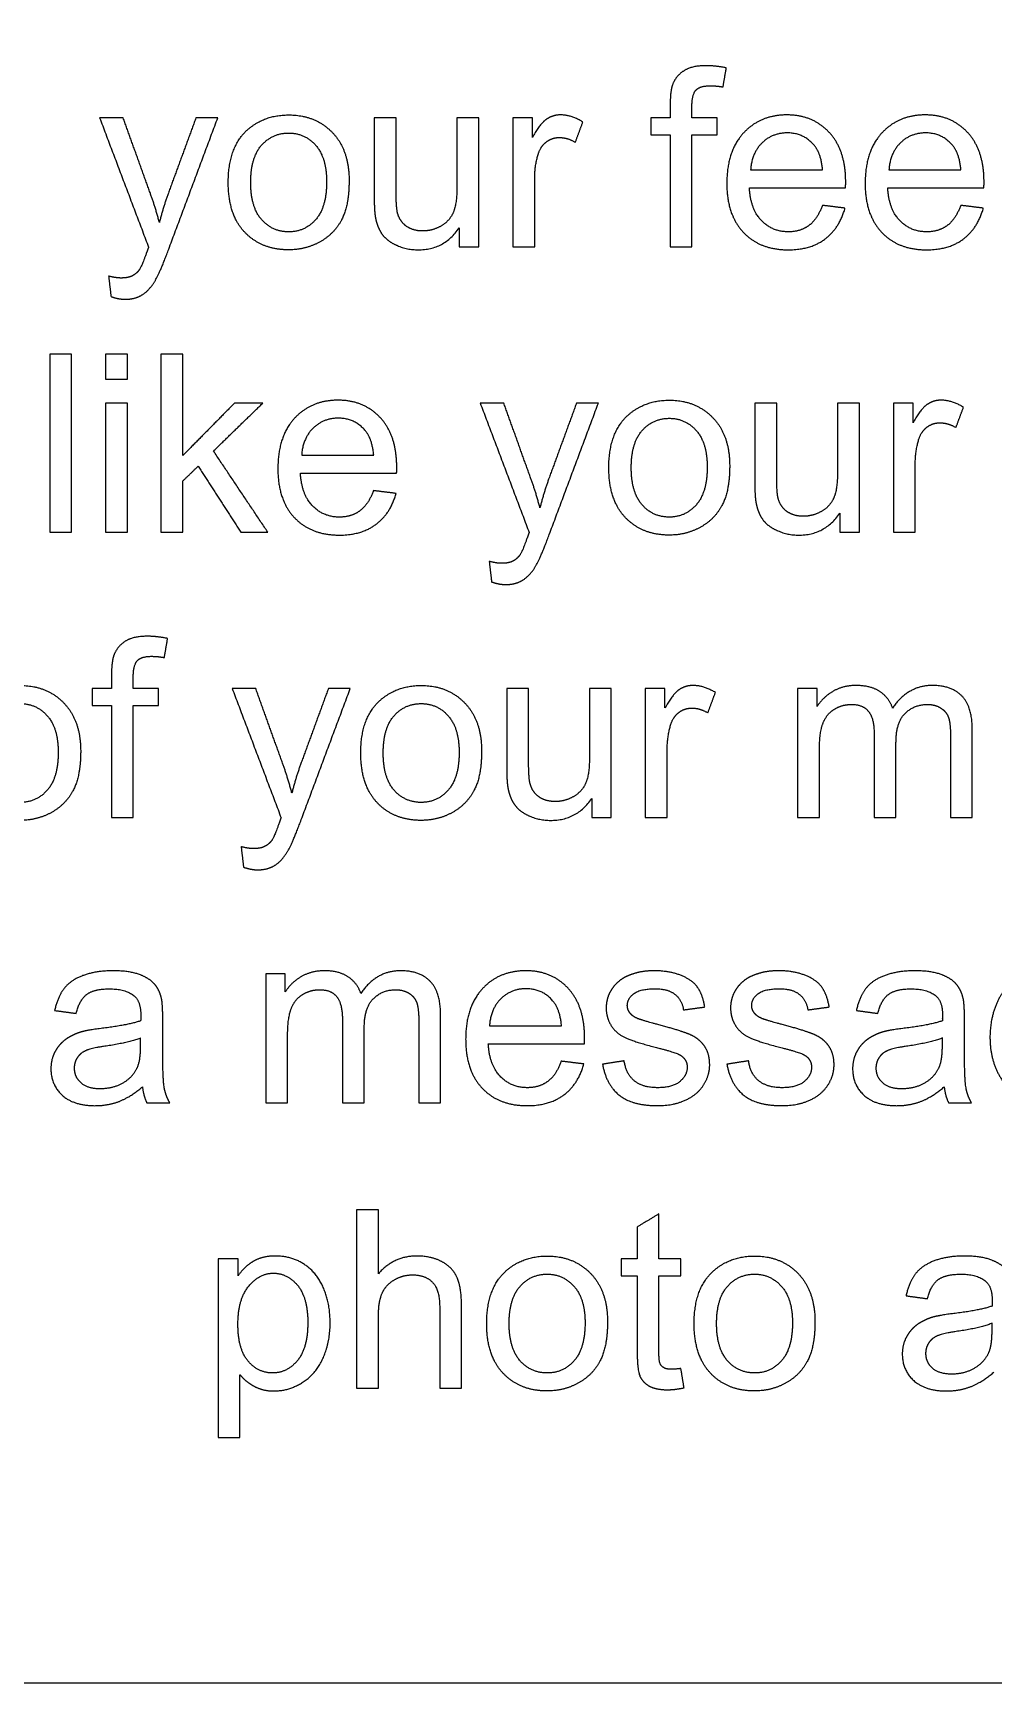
# Model space of a CAD drawing. Header units: millimetres. Extents: x -635 to 76, y -1320 to -500.
# Drawn here: x -577 to -538.4, y -1320.2 to -1253.9 of the extents above; entities that cross this region are included whole.
import ezdxf

# ---------------------------------------------------------------- set-up
doc = ezdxf.new("R2010")
doc.units = ezdxf.units.MM
doc.layers.add('Layer 01', color=12, linetype='Continuous', true_color=0xc80000)

msp = doc.modelspace()

# ---------------------------------------------------------------- linework, layer by layer
at = {"layer": 'Layer 01'}
for p, q in [((-551.365, -1256.772), (-551.365, -1257.324)), ((-550.491, -1257.324), (-550.491, -1256.845)), ((-559.063, -1257.324), (-559.942, -1257.324)), ((-559.942, -1257.324), (-559.942, -1260.103)), ((-559.063, -1262.511), (-559.063, -1257.324)), ((-556.904, -1257.324), (-557.695, -1257.324)), ((-557.695, -1257.324), (-557.695, -1262.511)), ((-556.904, -1258.11), (-556.904, -1257.324)), ((-551.365, -1257.324), (-552.142, -1257.324)), ((-552.142, -1257.324), (-552.142, -1258.008)), ((-549.48, -1257.324), (-550.491, -1257.324)), ((-549.48, -1258.008), (-549.48, -1257.324)), ((-552.142, -1258.008), (-551.365, -1258.008)), ((-551.365, -1258.008), (-551.365, -1262.511)), ((-550.491, -1262.511), (-550.491, -1258.008)), ((-550.491, -1258.008), (-549.48, -1258.008)), ((-556.816, -1262.511), (-556.816, -1259.795)), ((-559.849, -1261.749), (-559.849, -1262.511)), ((-559.849, -1262.511), (-559.063, -1262.511)), ((-557.695, -1262.511), (-556.816, -1262.511)), ((-551.365, -1262.511), (-550.491, -1262.511)), ((-543.758, -1268.788), (-544.637, -1268.788)), ((-544.637, -1268.788), (-544.637, -1271.567)), ((-543.758, -1273.975), (-543.758, -1268.788)), ((-541.599, -1268.788), (-542.39, -1268.788)), ((-542.39, -1268.788), (-542.39, -1273.975)), ((-541.599, -1269.574), (-541.599, -1268.788)), ((-541.511, -1273.975), (-541.511, -1271.259)), ((-544.544, -1273.213), (-544.544, -1273.975)), ((-544.544, -1273.975), (-543.758, -1273.975)), ((-542.39, -1273.975), (-541.511, -1273.975)), ((-573.832, -1280.252), (-574.609, -1280.252)), ((-574.609, -1280.252), (-574.609, -1280.936)), ((-573.832, -1279.7), (-573.832, -1280.252)), ((-572.958, -1280.252), (-572.958, -1279.774)), ((-571.947, -1280.252), (-572.958, -1280.252)), ((-571.947, -1280.936), (-571.947, -1280.252)), ((-553.734, -1280.252), (-554.613, -1280.252)), ((-554.613, -1280.252), (-554.613, -1283.031)), ((-553.734, -1285.439), (-553.734, -1280.252)), ((-551.575, -1280.252), (-552.366, -1280.252)), ((-552.366, -1280.252), (-552.366, -1285.439)), ((-551.575, -1281.039), (-551.575, -1280.252)), ((-545.46, -1280.252), (-546.247, -1280.252)), ((-546.247, -1280.252), (-546.247, -1285.439)), ((-545.46, -1280.98), (-545.46, -1280.252)), ((-574.609, -1280.936), (-573.832, -1280.936)), ((-573.832, -1280.936), (-573.832, -1285.439)), ((-572.958, -1285.439), (-572.958, -1280.936)), ((-572.958, -1280.936), (-571.947, -1280.936)), ((-551.487, -1285.439), (-551.487, -1282.724)), ((-545.367, -1285.439), (-545.367, -1282.748)), ((-554.52, -1284.677), (-554.52, -1285.439)), ((-573.832, -1285.439), (-572.958, -1285.439)), ((-554.52, -1285.439), (-553.734, -1285.439)), ((-552.366, -1285.439), (-551.487, -1285.439)), ((-546.247, -1285.439), (-545.367, -1285.439)), ((-566.844, -1291.716), (-567.63, -1291.716)), ((-567.63, -1291.716), (-567.63, -1296.903)), ((-566.844, -1292.444), (-566.844, -1291.716)), ((-566.751, -1296.903), (-566.751, -1294.212)), ((-567.63, -1296.903), (-566.751, -1296.903)), ((-563.102, -1301.207), (-563.982, -1301.207)), ((-563.982, -1301.207), (-563.982, -1308.367)), ((-563.102, -1303.776), (-563.102, -1301.207)), ((-568.744, -1303.18), (-569.545, -1303.18)), ((-569.545, -1303.18), (-569.545, -1310.355)), ((-568.744, -1303.854), (-568.744, -1303.18)), ((-563.102, -1308.367), (-563.102, -1305.53)), ((-568.666, -1310.355), (-568.666, -1307.83)), ((-563.982, -1308.367), (-563.102, -1308.367)), ((-569.545, -1310.355), (-568.666, -1310.355))]:
    msp.add_line(p, q, dxfattribs=at)
msp.add_lwpolyline([(-634.912, -1320.22), (75.95, -1320.22), (75.95, -504.37), (-634.912, -504.37)], close=True, dxfattribs=at)
for points, knots in [([(-549.109, -1255.317), (-549.558, -1255.229), (-549.929, -1255.229), (-550.506, -1255.229), (-550.826, -1255.441), (-551.146, -1255.654), (-551.273, -1255.996), (-551.365, -1256.249), (-551.365, -1256.772)], [-18, -18, -18, -17, -17, -16, -16, -15, -15, -14, -14, -14]), ([(-550.491, -1256.845), (-550.491, -1256.376), (-550.325, -1256.206), (-550.159, -1256.035), (-549.759, -1256.035), (-549.514, -1256.035), (-549.241, -1256.083)], [-22, -22, -22, -21, -21, -20, -20, -19, -19, -19]), ([(-569.139, -1259.918), (-569.139, -1261.231), (-568.467, -1261.93), (-567.796, -1262.628), (-566.707, -1262.628), (-566.028, -1262.628), (-565.454, -1262.311), (-564.88, -1261.993), (-564.579, -1261.419), (-564.279, -1260.845), (-564.279, -1259.844), (-564.279, -1258.609), (-564.958, -1257.908), (-565.637, -1257.207), (-566.707, -1257.207), (-567.669, -1257.207), (-568.338, -1257.783), (-569.139, -1258.477), (-569.139, -1259.918)], [-9, -9, -9, -8, -8, -7, -7, -6, -6, -5, -5, -4, -4, -3, -3, -2, -2, -1, -1, 0, 0, 0]), ([(-554.877, -1257.49), (-555.336, -1257.207), (-555.781, -1257.207), (-556.088, -1257.207), (-556.345, -1257.383), (-556.601, -1257.558), (-556.904, -1258.11)], [-12, -12, -12, -11, -11, -10, -10, -9, -9, -9]), ([(-544.313, -1260.142), (-544.308, -1259.986), (-544.308, -1259.908), (-544.308, -1258.623), (-544.967, -1257.915), (-545.627, -1257.207), (-546.667, -1257.207), (-547.741, -1257.207), (-548.415, -1257.93), (-549.089, -1258.653), (-549.089, -1259.961), (-549.089, -1261.226), (-548.423, -1261.927), (-547.756, -1262.628), (-546.618, -1262.628), (-545.714, -1262.628), (-545.133, -1262.189), (-544.552, -1261.749), (-544.337, -1260.953)], [-14, -14, -14, -13, -13, -12, -12, -11, -11, -10, -10, -9, -9, -8, -8, -7, -7, -6, -6, -5, -5, -5]), ([(-538.75, -1260.142), (-538.745, -1259.986), (-538.745, -1259.908), (-538.745, -1258.623), (-539.404, -1257.915), (-540.063, -1257.207), (-541.104, -1257.207), (-542.178, -1257.207), (-542.852, -1257.93), (-543.526, -1258.653), (-543.526, -1259.961), (-543.526, -1261.226), (-542.86, -1261.927), (-542.193, -1262.628), (-541.055, -1262.628), (-540.151, -1262.628), (-539.57, -1262.189), (-538.989, -1261.749), (-538.774, -1260.953)], [-14, -14, -14, -13, -13, -12, -12, -11, -11, -10, -10, -9, -9, -8, -8, -7, -7, -6, -6, -5, -5, -5]), ([(-568.235, -1259.918), (-568.235, -1260.914), (-567.801, -1261.41), (-567.366, -1261.905), (-566.707, -1261.905), (-566.052, -1261.905), (-565.617, -1261.407), (-565.183, -1260.909), (-565.183, -1259.888), (-565.183, -1258.926), (-565.62, -1258.43), (-566.057, -1257.935), (-566.707, -1257.935), (-567.366, -1257.935), (-567.801, -1258.428), (-568.235, -1258.921), (-568.235, -1259.918)], [0, 0, 0, 1, 1, 2, 2, 3, 3, 4, 4, 5, 5, 6, 6, 7, 7, 8, 8, 8]), ([(-556.816, -1259.795), (-556.816, -1259.239), (-556.67, -1258.77), (-556.572, -1258.462), (-556.342, -1258.289), (-556.113, -1258.115), (-555.825, -1258.115), (-555.502, -1258.115), (-555.18, -1258.306)], [-17, -17, -17, -16, -16, -15, -15, -14, -14, -13, -13, -13]), ([(-545.236, -1259.419), (-545.294, -1258.765), (-545.568, -1258.438), (-545.988, -1257.93), (-546.657, -1257.93), (-547.263, -1257.93), (-547.675, -1258.335), (-548.088, -1258.74), (-548.132, -1259.419)], [1, 1, 1, 2, 2, 3, 3, 4, 4, 5, 5, 5]), ([(-539.673, -1259.419), (-539.731, -1258.765), (-540.005, -1258.438), (-540.425, -1257.93), (-541.094, -1257.93), (-541.7, -1257.93), (-542.112, -1258.335), (-542.525, -1258.74), (-542.569, -1259.419)], [1, 1, 1, 2, 2, 3, 3, 4, 4, 5, 5, 5]), ([(-559.942, -1260.103), (-559.942, -1260.767), (-560.086, -1261.117), (-560.23, -1261.466), (-560.577, -1261.668), (-560.924, -1261.871), (-561.319, -1261.871), (-561.715, -1261.871), (-561.984, -1261.673), (-562.252, -1261.476), (-562.335, -1261.129), (-562.389, -1260.889), (-562.389, -1260.201)], [-15, -15, -15, -14, -14, -13, -13, -12, -12, -11, -11, -10, -10, -9, -9, -9]), ([(-545.246, -1260.841), (-545.446, -1261.397), (-545.788, -1261.651), (-546.13, -1261.905), (-546.613, -1261.905), (-547.263, -1261.905), (-547.697, -1261.451), (-548.132, -1260.997), (-548.181, -1260.142)], [-19, -19, -19, -18, -18, -17, -17, -16, -16, -15, -15, -15]), ([(-539.682, -1260.841), (-539.883, -1261.397), (-540.225, -1261.651), (-540.567, -1261.905), (-541.05, -1261.905), (-541.7, -1261.905), (-542.134, -1261.451), (-542.569, -1260.997), (-542.618, -1260.142)], [-19, -19, -19, -18, -18, -17, -17, -16, -16, -15, -15, -15]), ([(-563.268, -1260.538), (-563.268, -1261.099), (-563.214, -1261.358), (-563.136, -1261.744), (-562.943, -1262.01), (-562.75, -1262.277), (-562.352, -1262.452), (-561.954, -1262.628), (-561.495, -1262.628), (-560.455, -1262.628), (-559.849, -1261.749)], [-6, -6, -6, -5, -5, -4, -4, -3, -3, -2, -2, -1, -1, -1]), ([(-572.421, -1262.736), (-572.607, -1263.258), (-572.69, -1263.39), (-572.802, -1263.566), (-572.978, -1263.664), (-573.154, -1263.761), (-573.447, -1263.761), (-573.662, -1263.761), (-573.95, -1263.683)], [-17, -17, -17, -16, -16, -15, -15, -14, -14, -13, -13, -13]), ([(-573.852, -1264.509), (-573.539, -1264.616), (-573.285, -1264.616), (-572.865, -1264.616), (-572.563, -1264.413), (-572.26, -1264.211), (-572.025, -1263.776), (-571.85, -1263.454), (-571.532, -1262.599)], [-30, -30, -30, -29, -29, -28, -28, -27, -27, -26, -26, -26]), ([(-562.367, -1271.606), (-562.362, -1271.45), (-562.362, -1271.372), (-562.362, -1270.087), (-563.021, -1269.379), (-563.681, -1268.671), (-564.721, -1268.671), (-565.795, -1268.671), (-566.469, -1269.394), (-567.143, -1270.117), (-567.143, -1271.426), (-567.143, -1272.691), (-566.477, -1273.391), (-565.81, -1274.092), (-564.672, -1274.092), (-563.768, -1274.092), (-563.187, -1273.653), (-562.606, -1273.213), (-562.391, -1272.417)], [-14, -14, -14, -13, -13, -12, -12, -11, -11, -10, -10, -9, -9, -8, -8, -7, -7, -6, -6, -5, -5, -5]), ([(-553.834, -1271.382), (-553.834, -1272.695), (-553.162, -1273.394), (-552.491, -1274.092), (-551.402, -1274.092), (-550.723, -1274.092), (-550.149, -1273.775), (-549.575, -1273.457), (-549.275, -1272.883), (-548.974, -1272.31), (-548.974, -1271.308), (-548.974, -1270.073), (-549.653, -1269.372), (-550.332, -1268.671), (-551.402, -1268.671), (-552.364, -1268.671), (-553.033, -1269.247), (-553.834, -1269.941), (-553.834, -1271.382)], [-9, -9, -9, -8, -8, -7, -7, -6, -6, -5, -5, -4, -4, -3, -3, -2, -2, -1, -1, 0, 0, 0]), ([(-539.572, -1268.954), (-540.031, -1268.671), (-540.476, -1268.671), (-540.784, -1268.671), (-541.04, -1268.847), (-541.296, -1269.023), (-541.599, -1269.574)], [-12, -12, -12, -11, -11, -10, -10, -9, -9, -9]), ([(-563.29, -1270.883), (-563.348, -1270.229), (-563.622, -1269.902), (-564.042, -1269.394), (-564.711, -1269.394), (-565.317, -1269.394), (-565.729, -1269.799), (-566.142, -1270.205), (-566.186, -1270.883)], [1, 1, 1, 2, 2, 3, 3, 4, 4, 5, 5, 5]), ([(-552.931, -1271.382), (-552.931, -1272.378), (-552.496, -1272.874), (-552.061, -1273.369), (-551.402, -1273.369), (-550.747, -1273.369), (-550.313, -1272.871), (-549.878, -1272.373), (-549.878, -1271.352), (-549.878, -1270.39), (-550.315, -1269.894), (-550.752, -1269.399), (-551.402, -1269.399), (-552.061, -1269.399), (-552.496, -1269.892), (-552.931, -1270.385), (-552.931, -1271.382)], [0, 0, 0, 1, 1, 2, 2, 3, 3, 4, 4, 5, 5, 6, 6, 7, 7, 8, 8, 8]), ([(-541.511, -1271.259), (-541.511, -1270.703), (-541.365, -1270.234), (-541.267, -1269.926), (-541.038, -1269.753), (-540.808, -1269.579), (-540.52, -1269.579), (-540.198, -1269.579), (-539.875, -1269.77)], [-17, -17, -17, -16, -16, -15, -15, -14, -14, -13, -13, -13]), ([(-563.3, -1272.305), (-563.5, -1272.861), (-563.842, -1273.115), (-564.184, -1273.369), (-564.667, -1273.369), (-565.317, -1273.369), (-565.751, -1272.915), (-566.186, -1272.461), (-566.235, -1271.606)], [-19, -19, -19, -18, -18, -17, -17, -16, -16, -15, -15, -15]), ([(-544.637, -1271.567), (-544.637, -1272.231), (-544.781, -1272.581), (-544.925, -1272.93), (-545.272, -1273.133), (-545.619, -1273.335), (-546.015, -1273.335), (-546.41, -1273.335), (-546.679, -1273.137), (-546.947, -1272.94), (-547.03, -1272.593), (-547.084, -1272.354), (-547.084, -1271.665)], [-15, -15, -15, -14, -14, -13, -13, -12, -12, -11, -11, -10, -10, -9, -9, -9]), ([(-547.963, -1272.002), (-547.963, -1272.564), (-547.91, -1272.822), (-547.831, -1273.208), (-547.639, -1273.474), (-547.446, -1273.741), (-547.048, -1273.916), (-546.649, -1274.092), (-546.19, -1274.092), (-545.15, -1274.092), (-544.544, -1273.213)], [-6, -6, -6, -5, -5, -4, -4, -3, -3, -2, -2, -1, -1, -1]), ([(-557.116, -1274.2), (-557.302, -1274.722), (-557.385, -1274.854), (-557.497, -1275.03), (-557.673, -1275.128), (-557.849, -1275.225), (-558.142, -1275.225), (-558.357, -1275.225), (-558.645, -1275.147)], [-17, -17, -17, -16, -16, -15, -15, -14, -14, -13, -13, -13]), ([(-558.547, -1275.973), (-558.235, -1276.08), (-557.981, -1276.08), (-557.561, -1276.08), (-557.258, -1275.877), (-556.955, -1275.675), (-556.721, -1275.24), (-556.545, -1274.918), (-556.227, -1274.063)], [-30, -30, -30, -29, -29, -28, -28, -27, -27, -26, -26, -26]), ([(-571.576, -1278.245), (-572.025, -1278.157), (-572.396, -1278.157), (-572.973, -1278.157), (-573.293, -1278.369), (-573.613, -1278.582), (-573.74, -1278.924), (-573.832, -1279.178), (-573.832, -1279.7)], [-18, -18, -18, -17, -17, -16, -16, -15, -15, -14, -14, -14]), ([(-572.958, -1279.774), (-572.958, -1279.305), (-572.792, -1279.134), (-572.626, -1278.963), (-572.225, -1278.963), (-571.981, -1278.963), (-571.708, -1279.012)], [-22, -22, -22, -21, -21, -20, -20, -19, -19, -19]), ([(-579.933, -1282.846), (-579.933, -1284.16), (-579.261, -1284.858), (-578.59, -1285.556), (-577.5, -1285.556), (-576.821, -1285.556), (-576.248, -1285.239), (-575.674, -1284.921), (-575.373, -1284.348), (-575.073, -1283.774), (-575.073, -1282.772), (-575.073, -1281.537), (-575.752, -1280.836), (-576.431, -1280.135), (-577.5, -1280.135), (-578.463, -1280.135), (-579.132, -1280.711), (-579.933, -1281.405), (-579.933, -1282.846)], [-9, -9, -9, -8, -8, -7, -7, -6, -6, -5, -5, -4, -4, -3, -3, -2, -2, -1, -1, 0, 0, 0]), ([(-563.81, -1282.846), (-563.81, -1284.16), (-563.138, -1284.858), (-562.467, -1285.556), (-561.378, -1285.556), (-560.699, -1285.556), (-560.125, -1285.239), (-559.551, -1284.921), (-559.251, -1284.348), (-558.95, -1283.774), (-558.95, -1282.772), (-558.95, -1281.537), (-559.629, -1280.836), (-560.308, -1280.135), (-561.378, -1280.135), (-562.34, -1280.135), (-563.009, -1280.711), (-563.81, -1281.405), (-563.81, -1282.846)], [-9, -9, -9, -8, -8, -7, -7, -6, -6, -5, -5, -4, -4, -3, -3, -2, -2, -1, -1, 0, 0, 0]), ([(-549.548, -1280.418), (-550.007, -1280.135), (-550.452, -1280.135), (-550.76, -1280.135), (-551.016, -1280.311), (-551.272, -1280.487), (-551.575, -1281.039)], [-12, -12, -12, -11, -11, -10, -10, -9, -9, -9]), ([(-542.422, -1281.043), (-542.574, -1280.614), (-542.942, -1280.374), (-543.311, -1280.135), (-543.888, -1280.135), (-544.405, -1280.135), (-544.811, -1280.367), (-545.216, -1280.599), (-545.46, -1280.98)], [-7, -7, -7, -6, -6, -5, -5, -4, -4, -3, -3, -3]), ([(-539.218, -1281.879), (-539.218, -1280.99), (-539.633, -1280.562), (-540.049, -1280.135), (-540.82, -1280.135), (-541.807, -1280.135), (-542.422, -1281.043)], [-10, -10, -10, -9, -9, -8, -8, -7, -7, -7]), ([(-579.029, -1282.846), (-579.029, -1283.842), (-578.594, -1284.338), (-578.16, -1284.834), (-577.5, -1284.834), (-576.846, -1284.834), (-576.411, -1284.335), (-575.976, -1283.837), (-575.976, -1282.816), (-575.976, -1281.854), (-576.414, -1281.358), (-576.851, -1280.863), (-577.5, -1280.863), (-578.16, -1280.863), (-578.594, -1281.356), (-579.029, -1281.849), (-579.029, -1282.846)], [0, 0, 0, 1, 1, 2, 2, 3, 3, 4, 4, 5, 5, 6, 6, 7, 7, 8, 8, 8]), ([(-562.906, -1282.846), (-562.906, -1283.842), (-562.472, -1284.338), (-562.037, -1284.834), (-561.378, -1284.834), (-560.723, -1284.834), (-560.289, -1284.335), (-559.854, -1283.837), (-559.854, -1282.816), (-559.854, -1281.854), (-560.291, -1281.358), (-560.728, -1280.863), (-561.378, -1280.863), (-562.037, -1280.863), (-562.472, -1281.356), (-562.906, -1281.849), (-562.906, -1282.846)], [0, 0, 0, 1, 1, 2, 2, 3, 3, 4, 4, 5, 5, 6, 6, 7, 7, 8, 8, 8]), ([(-545.367, -1282.748), (-545.367, -1282.04), (-545.226, -1281.664), (-545.084, -1281.288), (-544.769, -1281.092), (-544.454, -1280.897), (-544.083, -1280.897), (-543.595, -1280.897), (-543.38, -1281.19), (-543.165, -1281.483), (-543.165, -1282.069)], [-26, -26, -26, -25, -25, -24, -24, -23, -23, -22, -22, -21, -21, -21]), ([(-542.286, -1282.426), (-542.286, -1281.625), (-541.924, -1281.261), (-541.563, -1280.897), (-541.016, -1280.897), (-540.713, -1280.897), (-540.488, -1281.039), (-540.264, -1281.18), (-540.178, -1281.412), (-540.093, -1281.644), (-540.093, -1282.172)], [-18, -18, -18, -17, -17, -16, -16, -15, -15, -14, -14, -13, -13, -13]), ([(-551.487, -1282.724), (-551.487, -1282.167), (-551.341, -1281.698), (-551.243, -1281.39), (-551.014, -1281.217), (-550.784, -1281.043), (-550.496, -1281.043), (-550.173, -1281.043), (-549.851, -1281.234)], [-17, -17, -17, -16, -16, -15, -15, -14, -14, -13, -13, -13]), ([(-557.939, -1283.466), (-557.939, -1284.028), (-557.886, -1284.287), (-557.807, -1284.672), (-557.615, -1284.939), (-557.422, -1285.205), (-557.024, -1285.381), (-556.625, -1285.556), (-556.166, -1285.556), (-555.126, -1285.556), (-554.52, -1284.677)], [-6, -6, -6, -5, -5, -4, -4, -3, -3, -2, -2, -1, -1, -1]), ([(-554.613, -1283.031), (-554.613, -1283.696), (-554.757, -1284.045), (-554.901, -1284.394), (-555.248, -1284.597), (-555.595, -1284.799), (-555.991, -1284.799), (-556.386, -1284.799), (-556.655, -1284.602), (-556.923, -1284.404), (-557.006, -1284.057), (-557.06, -1283.818), (-557.06, -1283.129)], [-15, -15, -15, -14, -14, -13, -13, -12, -12, -11, -11, -10, -10, -9, -9, -9]), ([(-568.523, -1287.437), (-568.211, -1287.544), (-567.957, -1287.544), (-567.537, -1287.544), (-567.234, -1287.342), (-566.931, -1287.139), (-566.697, -1286.704), (-566.521, -1286.382), (-566.203, -1285.527)], [-30, -30, -30, -29, -29, -28, -28, -27, -27, -26, -26, -26]), ([(-567.092, -1285.664), (-567.278, -1286.186), (-567.361, -1286.318), (-567.473, -1286.494), (-567.649, -1286.592), (-567.825, -1286.69), (-568.118, -1286.69), (-568.333, -1286.69), (-568.621, -1286.611)], [-17, -17, -17, -16, -16, -15, -15, -14, -14, -13, -13, -13]), ([(-571.816, -1292.747), (-571.894, -1292.385), (-572.089, -1292.149), (-572.285, -1291.912), (-572.7, -1291.755), (-573.115, -1291.599), (-573.779, -1291.599), (-574.448, -1291.599), (-574.956, -1291.782), (-575.464, -1291.965), (-575.733, -1292.305), (-576.001, -1292.644), (-576.119, -1293.196)], [-22, -22, -22, -21, -21, -20, -20, -19, -19, -18, -18, -17, -17, -16, -16, -16]), ([(-563.806, -1292.508), (-563.957, -1292.078), (-564.326, -1291.838), (-564.695, -1291.599), (-565.271, -1291.599), (-565.789, -1291.599), (-566.194, -1291.831), (-566.599, -1292.063), (-566.844, -1292.444)], [-7, -7, -7, -6, -6, -5, -5, -4, -4, -3, -3, -3]), ([(-560.602, -1293.343), (-560.602, -1292.454), (-561.017, -1292.026), (-561.432, -1291.599), (-562.204, -1291.599), (-563.19, -1291.599), (-563.806, -1292.508)], [-10, -10, -10, -9, -9, -8, -8, -7, -7, -7]), ([(-554.814, -1294.534), (-554.809, -1294.378), (-554.809, -1294.3), (-554.809, -1293.015), (-555.468, -1292.307), (-556.128, -1291.599), (-557.168, -1291.599), (-558.243, -1291.599), (-558.917, -1292.322), (-559.591, -1293.045), (-559.591, -1294.354), (-559.591, -1295.619), (-558.924, -1296.32), (-558.257, -1297.02), (-557.119, -1297.02), (-556.216, -1297.02), (-555.634, -1296.581), (-555.053, -1296.141), (-554.838, -1295.345)], [-14, -14, -14, -13, -13, -12, -12, -11, -11, -10, -10, -9, -9, -8, -8, -7, -7, -6, -6, -5, -5, -5]), ([(-549.974, -1293.055), (-550.057, -1292.551), (-550.277, -1292.251), (-550.496, -1291.951), (-550.958, -1291.775), (-551.419, -1291.599), (-552.03, -1291.599), (-552.435, -1291.599), (-552.789, -1291.704), (-553.144, -1291.809), (-553.349, -1291.961), (-553.622, -1292.156), (-553.781, -1292.451), (-553.94, -1292.747), (-553.94, -1293.094), (-553.94, -1293.475), (-553.747, -1293.79), (-553.554, -1294.105), (-553.18, -1294.283), (-552.806, -1294.461), (-551.839, -1294.705), (-551.121, -1294.886), (-550.941, -1295.003), (-550.682, -1295.174), (-550.682, -1295.472), (-550.682, -1295.804), (-550.975, -1296.051), (-551.268, -1296.298), (-551.874, -1296.298), (-552.474, -1296.298), (-552.809, -1296.019), (-553.144, -1295.741), (-553.217, -1295.218)], [-32, -32, -32, -31, -31, -30, -30, -29, -29, -28, -28, -27, -27, -26, -26, -25, -25, -24, -24, -23, -23, -22, -22, -21, -21, -20, -20, -19, -19, -18, -18, -17, -17, -16, -16, -16]), ([(-544.972, -1293.055), (-545.055, -1292.551), (-545.275, -1292.251), (-545.495, -1291.951), (-545.956, -1291.775), (-546.418, -1291.599), (-547.029, -1291.599), (-547.434, -1291.599), (-547.788, -1291.704), (-548.142, -1291.809), (-548.347, -1291.961), (-548.621, -1292.156), (-548.78, -1292.451), (-548.938, -1292.747), (-548.938, -1293.094), (-548.938, -1293.475), (-548.745, -1293.79), (-548.552, -1294.105), (-548.179, -1294.283), (-547.805, -1294.461), (-546.838, -1294.705), (-546.12, -1294.886), (-545.939, -1295.003), (-545.681, -1295.174), (-545.681, -1295.472), (-545.681, -1295.804), (-545.974, -1296.051), (-546.267, -1296.298), (-546.872, -1296.298), (-547.473, -1296.298), (-547.808, -1296.019), (-548.142, -1295.741), (-548.215, -1295.218)], [-32, -32, -32, -31, -31, -30, -30, -29, -29, -28, -28, -27, -27, -26, -26, -25, -25, -24, -24, -23, -23, -22, -22, -21, -21, -20, -20, -19, -19, -18, -18, -17, -17, -16, -16, -16]), ([(-539.575, -1292.747), (-539.653, -1292.385), (-539.849, -1292.149), (-540.044, -1291.912), (-540.459, -1291.755), (-540.875, -1291.599), (-541.539, -1291.599), (-542.208, -1291.599), (-542.716, -1291.782), (-543.224, -1291.965), (-543.492, -1292.305), (-543.761, -1292.644), (-543.878, -1293.196)], [-22, -22, -22, -21, -21, -20, -20, -19, -19, -18, -18, -17, -17, -16, -16, -16]), ([(-534.745, -1292.341), (-535.341, -1291.599), (-536.259, -1291.599), (-536.948, -1291.599), (-537.458, -1291.941), (-537.968, -1292.283), (-538.237, -1292.91), (-538.506, -1293.538), (-538.506, -1294.28), (-538.506, -1295.36), (-537.92, -1296.132), (-537.333, -1296.903), (-536.264, -1296.903), (-535.404, -1296.903), (-534.828, -1296.224)], [-21, -21, -21, -20, -20, -19, -19, -18, -18, -17, -17, -16, -16, -15, -15, -14, -14, -14]), ([(-575.259, -1293.313), (-575.117, -1292.762), (-574.822, -1292.544), (-574.526, -1292.327), (-573.906, -1292.327), (-573.242, -1292.327), (-572.905, -1292.625), (-572.656, -1292.845), (-572.656, -1293.382), (-572.656, -1293.431), (-572.661, -1293.611)], [-15, -15, -15, -14, -14, -13, -13, -12, -12, -11, -11, -10, -10, -10]), ([(-566.751, -1294.212), (-566.751, -1293.504), (-566.609, -1293.128), (-566.467, -1292.752), (-566.152, -1292.556), (-565.837, -1292.361), (-565.466, -1292.361), (-564.978, -1292.361), (-564.763, -1292.654), (-564.548, -1292.947), (-564.548, -1293.533)], [-26, -26, -26, -25, -25, -24, -24, -23, -23, -22, -22, -21, -21, -21]), ([(-563.669, -1293.89), (-563.669, -1293.089), (-563.307, -1292.725), (-562.946, -1292.361), (-562.399, -1292.361), (-562.096, -1292.361), (-561.871, -1292.503), (-561.647, -1292.644), (-561.561, -1292.876), (-561.476, -1293.108), (-561.476, -1293.636)], [-18, -18, -18, -17, -17, -16, -16, -15, -15, -14, -14, -13, -13, -13]), ([(-555.737, -1293.812), (-555.796, -1293.157), (-556.069, -1292.83), (-556.489, -1292.322), (-557.158, -1292.322), (-557.764, -1292.322), (-558.177, -1292.727), (-558.589, -1293.133), (-558.633, -1293.812)], [1, 1, 1, 2, 2, 3, 3, 4, 4, 5, 5, 5]), ([(-552.645, -1293.533), (-552.875, -1293.44), (-552.982, -1293.299), (-553.09, -1293.162), (-553.09, -1292.991), (-553.09, -1292.722), (-552.831, -1292.522), (-552.572, -1292.322), (-551.966, -1292.322), (-551.454, -1292.322), (-551.173, -1292.547), (-550.892, -1292.771), (-550.833, -1293.172)], [-39, -39, -39, -38, -38, -37, -37, -36, -36, -35, -35, -34, -34, -33, -33, -33]), ([(-547.644, -1293.533), (-547.873, -1293.44), (-547.981, -1293.299), (-548.088, -1293.162), (-548.088, -1292.991), (-548.088, -1292.722), (-547.83, -1292.522), (-547.571, -1292.322), (-546.965, -1292.322), (-546.452, -1292.322), (-546.171, -1292.547), (-545.891, -1292.771), (-545.832, -1293.172)], [-39, -39, -39, -38, -38, -37, -37, -36, -36, -35, -35, -34, -34, -33, -33, -33]), ([(-543.019, -1293.313), (-542.877, -1292.762), (-542.582, -1292.544), (-542.286, -1292.327), (-541.666, -1292.327), (-541.001, -1292.327), (-540.664, -1292.625), (-540.415, -1292.845), (-540.415, -1293.382), (-540.415, -1293.431), (-540.42, -1293.611)], [-15, -15, -15, -14, -14, -13, -13, -12, -12, -11, -11, -10, -10, -10]), ([(-572.661, -1293.611), (-573.164, -1293.787), (-574.228, -1293.914), (-574.751, -1293.978), (-575.01, -1294.046), (-575.362, -1294.144), (-575.642, -1294.334), (-575.923, -1294.525), (-576.097, -1294.84), (-576.27, -1295.155), (-576.27, -1295.536), (-576.27, -1296.185), (-575.811, -1296.603), (-575.352, -1297.02), (-574.497, -1297.02), (-573.979, -1297.02), (-573.528, -1296.85), (-573.076, -1296.679), (-572.587, -1296.263)], [-10, -10, -10, -9, -9, -8, -8, -7, -7, -6, -6, -5, -5, -4, -4, -3, -3, -2, -2, -1, -1, -1]), ([(-554.086, -1295.355), (-553.94, -1296.18), (-553.41, -1296.6), (-552.88, -1297.02), (-551.869, -1297.02), (-551.258, -1297.02), (-550.775, -1296.808), (-550.291, -1296.596), (-550.035, -1296.207), (-549.778, -1295.819), (-549.778, -1295.379), (-549.778, -1294.93), (-549.988, -1294.627), (-550.198, -1294.324), (-550.567, -1294.166), (-550.936, -1294.007), (-551.869, -1293.758), (-552.513, -1293.582), (-552.645, -1293.533)], [-48, -48, -48, -47, -47, -46, -46, -45, -45, -44, -44, -43, -43, -42, -42, -41, -41, -40, -40, -39, -39, -39]), ([(-549.085, -1295.355), (-548.938, -1296.18), (-548.408, -1296.6), (-547.878, -1297.02), (-546.867, -1297.02), (-546.257, -1297.02), (-545.773, -1296.808), (-545.29, -1296.596), (-545.033, -1296.207), (-544.777, -1295.819), (-544.777, -1295.379), (-544.777, -1294.93), (-544.987, -1294.627), (-545.197, -1294.324), (-545.566, -1294.166), (-545.934, -1294.007), (-546.867, -1293.758), (-547.512, -1293.582), (-547.644, -1293.533)], [-48, -48, -48, -47, -47, -46, -46, -45, -45, -44, -44, -43, -43, -42, -42, -41, -41, -40, -40, -39, -39, -39]), ([(-540.42, -1293.611), (-540.923, -1293.787), (-541.988, -1293.914), (-542.511, -1293.978), (-542.77, -1294.046), (-543.121, -1294.144), (-543.402, -1294.334), (-543.683, -1294.525), (-543.856, -1294.84), (-544.03, -1295.155), (-544.03, -1295.536), (-544.03, -1296.185), (-543.571, -1296.603), (-543.111, -1297.02), (-542.257, -1297.02), (-541.739, -1297.02), (-541.287, -1296.85), (-540.835, -1296.679), (-540.347, -1296.263)], [-10, -10, -10, -9, -9, -8, -8, -7, -7, -6, -6, -5, -5, -4, -4, -3, -3, -2, -2, -1, -1, -1]), ([(-572.661, -1294.3), (-573.139, -1294.495), (-574.097, -1294.632), (-574.639, -1294.71), (-574.863, -1294.808), (-575.088, -1294.906), (-575.21, -1295.094), (-575.332, -1295.282), (-575.332, -1295.511), (-575.332, -1295.863), (-575.066, -1296.097), (-574.8, -1296.332), (-574.287, -1296.332), (-573.779, -1296.332), (-573.383, -1296.11), (-572.988, -1295.887), (-572.802, -1295.502), (-572.661, -1295.204), (-572.661, -1294.622)], [0, 0, 0, 1, 1, 2, 2, 3, 3, 4, 4, 5, 5, 6, 6, 7, 7, 8, 8, 9, 9, 9]), ([(-571.493, -1296.903), (-571.659, -1296.605), (-571.716, -1296.281), (-571.772, -1295.956), (-571.772, -1294.73)], [-26, -26, -26, -25, -25, -24, -24, -24]), ([(-555.747, -1295.233), (-555.947, -1295.79), (-556.289, -1296.044), (-556.631, -1296.298), (-557.114, -1296.298), (-557.764, -1296.298), (-558.199, -1295.843), (-558.633, -1295.389), (-558.682, -1294.534)], [-19, -19, -19, -18, -18, -17, -17, -16, -16, -15, -15, -15]), ([(-540.42, -1294.3), (-540.899, -1294.495), (-541.856, -1294.632), (-542.398, -1294.71), (-542.623, -1294.808), (-542.848, -1294.906), (-542.97, -1295.094), (-543.092, -1295.282), (-543.092, -1295.511), (-543.092, -1295.863), (-542.826, -1296.097), (-542.56, -1296.332), (-542.047, -1296.332), (-541.539, -1296.332), (-541.143, -1296.11), (-540.748, -1295.887), (-540.562, -1295.502), (-540.42, -1295.204), (-540.42, -1294.622)], [0, 0, 0, 1, 1, 2, 2, 3, 3, 4, 4, 5, 5, 6, 6, 7, 7, 8, 8, 9, 9, 9]), ([(-539.253, -1296.903), (-539.419, -1296.605), (-539.475, -1296.281), (-539.531, -1295.956), (-539.531, -1294.73)], [-26, -26, -26, -25, -25, -24, -24, -24]), ([(-568.666, -1307.83), (-568.441, -1308.113), (-568.092, -1308.299), (-567.742, -1308.485), (-567.303, -1308.485), (-566.702, -1308.485), (-566.158, -1308.145), (-565.613, -1307.806), (-565.327, -1307.168), (-565.041, -1306.531), (-565.041, -1305.735), (-565.041, -1304.992), (-565.3, -1304.37), (-565.559, -1303.747), (-566.067, -1303.405), (-566.575, -1303.063), (-567.239, -1303.063), (-567.747, -1303.063), (-568.104, -1303.261), (-568.46, -1303.459), (-568.744, -1303.854)], [-15, -15, -15, -14, -14, -13, -13, -12, -12, -11, -11, -10, -10, -9, -9, -8, -8, -7, -7, -6, -6, -5, -5, -5]), ([(-559.757, -1305.08), (-559.757, -1304.318), (-559.94, -1303.918), (-560.123, -1303.517), (-560.548, -1303.29), (-560.973, -1303.063), (-561.549, -1303.063), (-562.487, -1303.063), (-563.102, -1303.776)], [-21, -21, -21, -20, -20, -19, -19, -18, -18, -17, -17, -17]), ([(-558.746, -1305.774), (-558.746, -1307.088), (-558.074, -1307.786), (-557.403, -1308.485), (-556.314, -1308.485), (-555.635, -1308.485), (-555.061, -1308.167), (-554.487, -1307.85), (-554.186, -1307.276), (-553.886, -1306.702), (-553.886, -1305.701), (-553.886, -1304.465), (-554.565, -1303.764), (-555.244, -1303.063), (-556.314, -1303.063), (-557.276, -1303.063), (-557.945, -1303.64), (-558.746, -1304.333), (-558.746, -1305.774)], [-9, -9, -9, -8, -8, -7, -7, -6, -6, -5, -5, -4, -4, -3, -3, -2, -2, -1, -1, 0, 0, 0]), ([(-550.404, -1305.774), (-550.404, -1307.088), (-549.732, -1307.786), (-549.061, -1308.485), (-547.971, -1308.485), (-547.292, -1308.485), (-546.719, -1308.167), (-546.145, -1307.85), (-545.844, -1307.276), (-545.544, -1306.702), (-545.544, -1305.701), (-545.544, -1304.465), (-546.223, -1303.764), (-546.902, -1303.063), (-547.971, -1303.063), (-548.934, -1303.063), (-549.603, -1303.64), (-550.404, -1304.333), (-550.404, -1305.774)], [-9, -9, -9, -8, -8, -7, -7, -6, -6, -5, -5, -4, -4, -3, -3, -2, -2, -1, -1, 0, 0, 0]), ([(-537.578, -1304.211), (-537.656, -1303.85), (-537.851, -1303.613), (-538.047, -1303.376), (-538.462, -1303.219), (-538.877, -1303.063), (-539.541, -1303.063), (-540.21, -1303.063), (-540.718, -1303.246), (-541.226, -1303.429), (-541.495, -1303.769), (-541.764, -1304.108), (-541.881, -1304.66)], [-22, -22, -22, -21, -21, -20, -20, -19, -19, -18, -18, -17, -17, -16, -16, -16]), ([(-568.749, -1305.803), (-568.749, -1306.804), (-568.343, -1307.283), (-567.938, -1307.762), (-567.361, -1307.762), (-566.775, -1307.762), (-566.358, -1307.266), (-565.94, -1306.77), (-565.94, -1305.73), (-565.94, -1304.738), (-566.348, -1304.245), (-566.756, -1303.752), (-567.322, -1303.752), (-567.884, -1303.752), (-568.316, -1304.277), (-568.749, -1304.802), (-568.749, -1305.803)], [0, 0, 0, 1, 1, 2, 2, 3, 3, 4, 4, 5, 5, 6, 6, 7, 7, 8, 8, 8]), ([(-563.102, -1305.53), (-563.102, -1304.919), (-562.956, -1304.572), (-562.809, -1304.226), (-562.465, -1304.023), (-562.121, -1303.82), (-561.73, -1303.82), (-561.207, -1303.82), (-560.922, -1304.121), (-560.636, -1304.421), (-560.636, -1305.08)], [-29, -29, -29, -28, -28, -27, -27, -26, -26, -25, -25, -24, -24, -24]), ([(-557.842, -1305.774), (-557.842, -1306.77), (-557.408, -1307.266), (-556.973, -1307.762), (-556.314, -1307.762), (-555.659, -1307.762), (-555.224, -1307.264), (-554.79, -1306.765), (-554.79, -1305.745), (-554.79, -1304.782), (-555.227, -1304.287), (-555.664, -1303.791), (-556.314, -1303.791), (-556.973, -1303.791), (-557.408, -1304.284), (-557.842, -1304.778), (-557.842, -1305.774)], [0, 0, 0, 1, 1, 2, 2, 3, 3, 4, 4, 5, 5, 6, 6, 7, 7, 8, 8, 8]), ([(-549.5, -1305.774), (-549.5, -1306.77), (-549.065, -1307.266), (-548.631, -1307.762), (-547.971, -1307.762), (-547.317, -1307.762), (-546.882, -1307.264), (-546.448, -1306.765), (-546.448, -1305.745), (-546.448, -1304.782), (-546.885, -1304.287), (-547.322, -1303.791), (-547.971, -1303.791), (-548.631, -1303.791), (-549.065, -1304.284), (-549.5, -1304.778), (-549.5, -1305.774)], [0, 0, 0, 1, 1, 2, 2, 3, 3, 4, 4, 5, 5, 6, 6, 7, 7, 8, 8, 8]), ([(-541.021, -1304.778), (-540.88, -1304.226), (-540.584, -1304.008), (-540.289, -1303.791), (-539.668, -1303.791), (-539.004, -1303.791), (-538.667, -1304.089), (-538.418, -1304.309), (-538.418, -1304.846), (-538.418, -1304.895), (-538.423, -1305.075)], [-15, -15, -15, -14, -14, -13, -13, -12, -12, -11, -11, -10, -10, -10]), ([(-538.423, -1305.075), (-538.926, -1305.251), (-539.991, -1305.378), (-540.513, -1305.442), (-540.772, -1305.51), (-541.124, -1305.608), (-541.405, -1305.798), (-541.685, -1305.989), (-541.859, -1306.304), (-542.032, -1306.619), (-542.032, -1307), (-542.032, -1307.649), (-541.573, -1308.067), (-541.114, -1308.485), (-540.259, -1308.485), (-539.742, -1308.485), (-539.29, -1308.314), (-538.838, -1308.143), (-538.35, -1307.728)], [-10, -10, -10, -9, -9, -8, -8, -7, -7, -6, -6, -5, -5, -4, -4, -3, -3, -2, -2, -1, -1, -1]), ([(-538.423, -1305.764), (-538.901, -1305.959), (-539.859, -1306.096), (-540.401, -1306.174), (-540.626, -1306.272), (-540.85, -1306.37), (-540.972, -1306.558), (-541.094, -1306.746), (-541.094, -1306.975), (-541.094, -1307.327), (-540.828, -1307.561), (-540.562, -1307.796), (-540.049, -1307.796), (-539.541, -1307.796), (-539.146, -1307.574), (-538.75, -1307.351), (-538.564, -1306.966), (-538.423, -1306.668), (-538.423, -1306.086)], [0, 0, 0, 1, 1, 2, 2, 3, 3, 4, 4, 5, 5, 6, 6, 7, 7, 8, 8, 9, 9, 9]), ([(-552.694, -1306.848), (-552.694, -1307.64), (-552.587, -1307.886), (-552.479, -1308.133), (-552.216, -1308.284), (-551.952, -1308.436), (-551.473, -1308.436), (-551.18, -1308.436), (-550.809, -1308.358)], [-5, -5, -5, -4, -4, -3, -3, -2, -2, -1, -1, -1]), ([(-550.936, -1307.581), (-551.175, -1307.615), (-551.322, -1307.615), (-551.517, -1307.615), (-551.622, -1307.552), (-551.727, -1307.488), (-551.774, -1307.381), (-551.82, -1307.273), (-551.82, -1306.897)], [-20, -20, -20, -19, -19, -18, -18, -17, -17, -16, -16, -16])]:
    msp.add_open_spline(points, degree=2, knots=knots, dxfattribs=at)
for points in [[(-549.241, -1256.083), (-549.175, -1255.7), (-549.109, -1255.317)], [(-573.364, -1257.324), (-573.837, -1257.324), (-574.311, -1257.324)], [(-574.311, -1257.324), (-573.327, -1259.922), (-572.343, -1262.521)], [(-572.284, -1260.328), (-572.824, -1258.826), (-573.364, -1257.324)], [(-570.438, -1257.324), (-570.992, -1258.836), (-571.547, -1260.347)], [(-571.532, -1262.599), (-570.545, -1259.961), (-569.559, -1257.324)], [(-569.559, -1257.324), (-569.998, -1257.324), (-570.438, -1257.324)], [(-562.389, -1257.324), (-562.829, -1257.324), (-563.268, -1257.324)], [(-563.268, -1257.324), (-563.268, -1258.931), (-563.268, -1260.538)], [(-562.389, -1260.201), (-562.389, -1258.762), (-562.389, -1257.324)], [(-555.18, -1258.306), (-555.029, -1257.898), (-554.877, -1257.49)], [(-548.132, -1259.419), (-546.684, -1259.419), (-545.236, -1259.419)], [(-542.569, -1259.419), (-541.121, -1259.419), (-539.673, -1259.419)], [(-571.908, -1261.529), (-572.074, -1260.899), (-572.284, -1260.328)], [(-571.547, -1260.347), (-571.757, -1260.924), (-571.908, -1261.529)], [(-548.181, -1260.142), (-546.247, -1260.142), (-544.313, -1260.142)], [(-542.618, -1260.142), (-540.684, -1260.142), (-538.75, -1260.142)], [(-544.337, -1260.953), (-544.791, -1260.897), (-545.246, -1260.841)], [(-538.774, -1260.953), (-539.228, -1260.897), (-539.682, -1260.841)], [(-572.343, -1262.521), (-572.397, -1262.662), (-572.421, -1262.736)], [(-573.95, -1263.683), (-573.901, -1264.096), (-573.852, -1264.509)], [(-575.437, -1266.815), (-575.876, -1266.815), (-576.316, -1266.815)], [(-576.316, -1266.815), (-576.316, -1270.395), (-576.316, -1273.975)], [(-575.437, -1273.975), (-575.437, -1270.395), (-575.437, -1266.815)], [(-573.19, -1266.815), (-573.63, -1266.815), (-574.069, -1266.815)], [(-574.069, -1266.815), (-574.069, -1267.32), (-574.069, -1267.826)], [(-573.19, -1267.826), (-573.19, -1267.32), (-573.19, -1266.815)], [(-570.968, -1266.815), (-571.407, -1266.815), (-571.847, -1266.815)], [(-571.847, -1266.815), (-571.847, -1270.395), (-571.847, -1273.975)], [(-570.968, -1270.898), (-570.968, -1268.856), (-570.968, -1266.815)], [(-574.069, -1267.826), (-573.63, -1267.826), (-573.19, -1267.826)], [(-573.19, -1268.788), (-573.63, -1268.788), (-574.069, -1268.788)], [(-574.069, -1268.788), (-574.069, -1271.382), (-574.069, -1273.975)], [(-573.19, -1273.975), (-573.19, -1271.382), (-573.19, -1268.788)], [(-568.887, -1268.788), (-569.927, -1269.843), (-570.968, -1270.898)], [(-569.732, -1270.712), (-568.741, -1269.75), (-567.749, -1268.788)], [(-567.749, -1268.788), (-568.318, -1268.788), (-568.887, -1268.788)], [(-558.059, -1268.788), (-558.533, -1268.788), (-559.006, -1268.788)], [(-559.006, -1268.788), (-558.022, -1271.386), (-557.038, -1273.985)], [(-556.979, -1271.792), (-557.519, -1270.29), (-558.059, -1268.788)], [(-555.133, -1268.788), (-555.688, -1270.3), (-556.242, -1271.811)], [(-556.227, -1274.063), (-555.241, -1271.426), (-554.254, -1268.788)], [(-554.254, -1268.788), (-554.694, -1268.788), (-555.133, -1268.788)], [(-547.084, -1268.788), (-547.524, -1268.788), (-547.963, -1268.788)], [(-547.963, -1268.788), (-547.963, -1270.395), (-547.963, -1272.002)], [(-547.084, -1271.665), (-547.084, -1270.226), (-547.084, -1268.788)], [(-539.875, -1269.77), (-539.724, -1269.362), (-539.572, -1268.954)], [(-567.549, -1273.975), (-568.64, -1272.344), (-569.732, -1270.712)], [(-566.186, -1270.883), (-564.738, -1270.883), (-563.29, -1270.883)], [(-570.968, -1271.919), (-570.658, -1271.621), (-570.347, -1271.323)], [(-570.347, -1271.323), (-569.49, -1272.649), (-568.633, -1273.975)], [(-566.235, -1271.606), (-564.301, -1271.606), (-562.367, -1271.606)], [(-570.968, -1273.975), (-570.968, -1272.947), (-570.968, -1271.919)], [(-562.391, -1272.417), (-562.845, -1272.361), (-563.3, -1272.305)], [(-556.603, -1272.993), (-556.769, -1272.363), (-556.979, -1271.792)], [(-556.242, -1271.811), (-556.452, -1272.388), (-556.603, -1272.993)], [(-576.316, -1273.975), (-575.876, -1273.975), (-575.437, -1273.975)], [(-574.069, -1273.975), (-573.63, -1273.975), (-573.19, -1273.975)], [(-571.847, -1273.975), (-571.407, -1273.975), (-570.968, -1273.975)], [(-568.633, -1273.975), (-568.091, -1273.975), (-567.549, -1273.975)], [(-557.038, -1273.985), (-557.092, -1274.126), (-557.116, -1274.2)], [(-558.645, -1275.147), (-558.596, -1275.56), (-558.547, -1275.973)], [(-571.708, -1279.012), (-571.642, -1278.628), (-571.576, -1278.245)], [(-568.035, -1280.252), (-568.509, -1280.252), (-568.982, -1280.252)], [(-568.982, -1280.252), (-567.998, -1282.851), (-567.014, -1285.449)], [(-566.955, -1283.256), (-567.495, -1281.754), (-568.035, -1280.252)], [(-565.109, -1280.252), (-565.664, -1281.764), (-566.218, -1283.275)], [(-566.203, -1285.527), (-565.217, -1282.89), (-564.23, -1280.252)], [(-564.23, -1280.252), (-564.67, -1280.252), (-565.109, -1280.252)], [(-557.06, -1280.252), (-557.5, -1280.252), (-557.939, -1280.252)], [(-557.939, -1280.252), (-557.939, -1281.859), (-557.939, -1283.466)], [(-557.06, -1283.129), (-557.06, -1281.691), (-557.06, -1280.252)], [(-549.851, -1281.234), (-549.7, -1280.826), (-549.548, -1280.418)], [(-543.165, -1282.069), (-543.165, -1283.754), (-543.165, -1285.439)], [(-540.093, -1282.172), (-540.093, -1283.805), (-540.093, -1285.439)], [(-539.218, -1285.439), (-539.218, -1283.659), (-539.218, -1281.879)], [(-542.286, -1285.439), (-542.286, -1283.932), (-542.286, -1282.426)], [(-566.579, -1284.457), (-566.745, -1283.827), (-566.955, -1283.256)], [(-566.218, -1283.275), (-566.428, -1283.852), (-566.579, -1284.457)], [(-567.014, -1285.449), (-567.068, -1285.591), (-567.092, -1285.664)], [(-543.165, -1285.439), (-542.725, -1285.439), (-542.286, -1285.439)], [(-540.093, -1285.439), (-539.655, -1285.439), (-539.218, -1285.439)], [(-568.621, -1286.611), (-568.572, -1287.024), (-568.523, -1287.437)], [(-571.772, -1293.558), (-571.772, -1292.972), (-571.816, -1292.747)], [(-539.531, -1293.558), (-539.531, -1292.972), (-539.575, -1292.747)], [(-576.119, -1293.196), (-575.689, -1293.255), (-575.259, -1293.313)], [(-571.772, -1294.73), (-571.772, -1294.144), (-571.772, -1293.558)], [(-564.548, -1293.533), (-564.548, -1295.218), (-564.548, -1296.903)], [(-560.602, -1296.903), (-560.602, -1295.123), (-560.602, -1293.343)], [(-550.833, -1293.172), (-550.403, -1293.113), (-549.974, -1293.055)], [(-545.832, -1293.172), (-545.402, -1293.113), (-544.972, -1293.055)], [(-543.878, -1293.196), (-543.448, -1293.255), (-543.019, -1293.313)], [(-539.531, -1294.73), (-539.531, -1294.144), (-539.531, -1293.558)], [(-563.669, -1296.903), (-563.669, -1295.397), (-563.669, -1293.89)], [(-561.476, -1293.636), (-561.476, -1295.27), (-561.476, -1296.903)], [(-558.633, -1293.812), (-557.185, -1293.812), (-555.737, -1293.812)], [(-572.661, -1294.622), (-572.661, -1294.461), (-572.661, -1294.3)], [(-558.682, -1294.534), (-556.748, -1294.534), (-554.814, -1294.534)], [(-540.42, -1294.622), (-540.42, -1294.461), (-540.42, -1294.3)], [(-554.838, -1295.345), (-555.293, -1295.289), (-555.747, -1295.233)], [(-553.217, -1295.218), (-553.651, -1295.287), (-554.086, -1295.355)], [(-548.215, -1295.218), (-548.65, -1295.287), (-549.085, -1295.355)], [(-572.587, -1296.263), (-572.548, -1296.63), (-572.412, -1296.903)], [(-540.347, -1296.263), (-540.308, -1296.63), (-540.171, -1296.903)], [(-572.412, -1296.903), (-571.952, -1296.903), (-571.493, -1296.903)], [(-564.548, -1296.903), (-564.108, -1296.903), (-563.669, -1296.903)], [(-561.476, -1296.903), (-561.039, -1296.903), (-560.602, -1296.903)], [(-540.171, -1296.903), (-539.712, -1296.903), (-539.253, -1296.903)], [(-551.82, -1301.368), (-552.257, -1301.632), (-552.694, -1301.896)], [(-551.82, -1303.18), (-551.82, -1302.274), (-551.82, -1301.368)], [(-552.694, -1301.896), (-552.694, -1302.538), (-552.694, -1303.18)], [(-552.694, -1303.18), (-553.017, -1303.18), (-553.339, -1303.18)], [(-553.339, -1303.18), (-553.339, -1303.522), (-553.339, -1303.864)], [(-550.936, -1303.18), (-551.378, -1303.18), (-551.82, -1303.18)], [(-550.936, -1303.864), (-550.936, -1303.522), (-550.936, -1303.18)], [(-553.339, -1303.864), (-553.017, -1303.864), (-552.694, -1303.864)], [(-552.694, -1303.864), (-552.694, -1305.356), (-552.694, -1306.848)], [(-551.82, -1306.897), (-551.82, -1305.381), (-551.82, -1303.864)], [(-551.82, -1303.864), (-551.378, -1303.864), (-550.936, -1303.864)], [(-541.881, -1304.66), (-541.451, -1304.719), (-541.021, -1304.778)], [(-560.636, -1305.08), (-560.636, -1306.724), (-560.636, -1308.367)], [(-559.757, -1308.367), (-559.757, -1306.724), (-559.757, -1305.08)], [(-538.423, -1306.086), (-538.423, -1305.925), (-538.423, -1305.764)], [(-550.809, -1308.358), (-550.873, -1307.969), (-550.936, -1307.581)], [(-560.636, -1308.367), (-560.196, -1308.367), (-559.757, -1308.367)]]:
    msp.add_open_spline(points, degree=2, dxfattribs=at)

doc.saveas('drawing.dxf')
